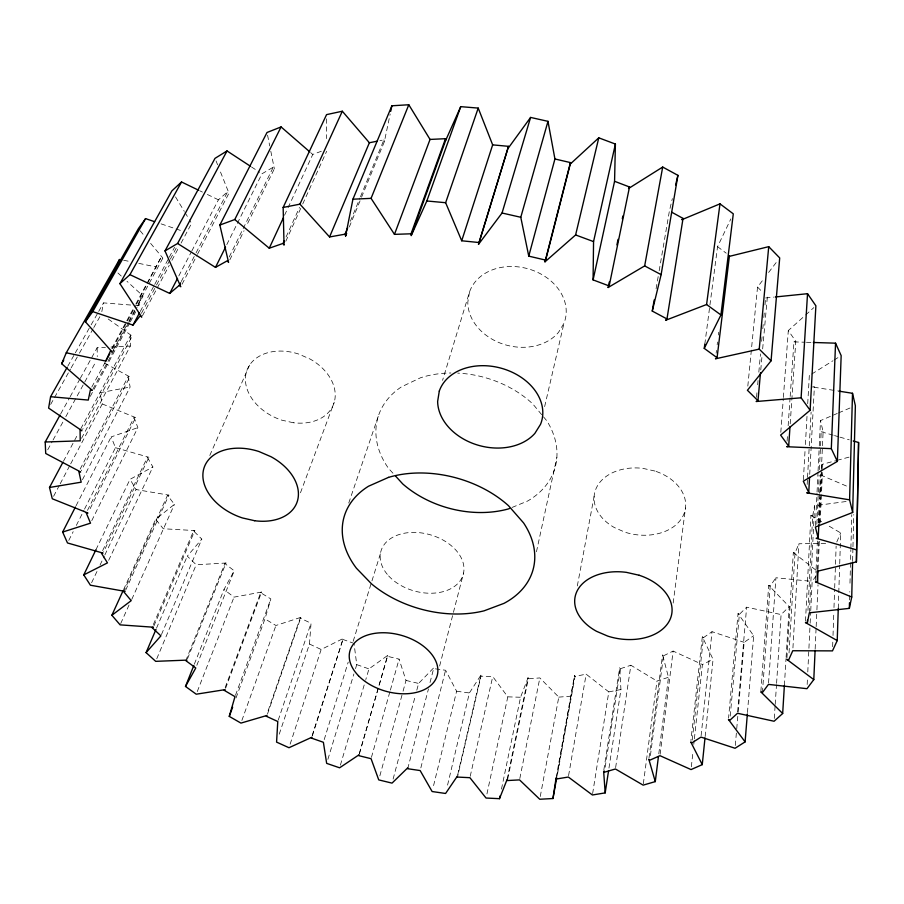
<?xml version="1.0" encoding="UTF-8"?>
<svg xmlns="http://www.w3.org/2000/svg" width="904" height="904" viewBox="0 0 904 904"><rect width="100%" height="100%" fill="white"/><g stroke="black" fill="none" stroke-linecap="round" stroke-linejoin="round"><path stroke-width="0.68" stroke-dasharray="4.52 3.39" d="M81.541 438.327L130.323 346.062L130.47 335.474L132.199 336.039L82.569 429.468M852.619 560.706L852.924 548.118M852.958 546.728L853.749 514.568M849.557 599.973L849.771 591.589M849.986 583.193L850.856 549.632M850.89 548.242L851.76 514.681M838.268 608.437L839.669 565.09M839.714 563.689L840.709 532.942L827.589 525.258M832.629 646.688L832.821 641.094M833.013 635.501L833.793 613.138M833.985 607.556L834.618 589.385M834.674 587.984L836.132 546.061M815.159 648.925L816.097 628.009M816.165 626.619L816.843 611.274M816.911 609.884L818.03 584.786M815.566 580.504L816.018 570.65M816.086 569.249L817.453 539.688M818.244 522.806L819.544 494.657M819.612 493.256L820.459 474.95L822.324 475.108L821.499 493.414M818.922 522.84L820.086 497.595M820.346 491.991L821.307 470.95M821.374 469.549L822.403 447.107M822.47 445.706L823.115 431.683L820.482 420.62L837.274 413.444M817.227 569.882L818.515 541.756M819.352 523.472L821.657 472.837M821.917 467.21L822.052 464.396L835.658 460.724M818.063 569.43L819.34 541.281M820.165 522.975L821.442 494.816M815.442 525.631L816.99 493.426M817.058 492.036L817.996 472.43M818.063 471.029L819.205 447.231M819.273 445.83L820.482 420.62M816.832 524.286L818.278 493.448M818.346 492.047L819.148 475.221M819.408 469.605L820.47 447.175M820.527 445.774L821.194 431.762L823.115 431.683M809.34 612.822L814.594 505.754L846.562 501.449M807.17 684.509L807.509 677.537M807.78 671.966L808.854 649.682M808.922 648.281L810.074 624.607M810.142 623.206L810.673 612.064M810.741 610.675L812.165 581.419L817.792 573.373M805.498 621.15L810.899 515.495L812.673 515.856L807.814 613.093M807.17 484.454L807.464 478.883M807.543 477.493L811.114 412.043M809.713 474.408L814.391 386.652L812.47 386.98M792.932 647.931L798.921 543.767L826.561 543.394M803.385 479.775L805.068 450.203M805.385 444.576L807.08 414.992M807.713 403.726L809.329 375.567L810.447 378.03M789.045 652.948L795 553.045L798.921 543.767M784.389 685.368L786.028 658.654M786.107 657.253L789.203 606.64L768.716 585.363L760.829 691.865M786.932 658.022L793.328 552.525L795 553.045M774.276 718.443L775.112 705.809M775.203 704.397L776.491 684.746M776.581 683.345L781.09 614.562L789.203 606.64M790.198 423.784L795.791 341.316L788.311 330.548L804.65 315.88M787.09 441.129L787.576 434.135M788.152 425.75L790.085 397.805M790.186 396.404L793.949 341.893L795.791 341.316M768.547 682.995L775.926 577.758L812.165 581.419M762.411 692.577L770.208 586.052L775.926 577.758M780.819 432.304L783.282 398.845M783.384 397.455L788.311 330.548M279.246 734.161L309.473 644.043L311.032 623.251L300.173 618.099L267.166 713.55M747.461 712.567L753.654 635.761L738.048 613.545L728.567 718.07M737.619 711.866L746.625 607.183L781.09 614.562M735.302 745.472L736.613 730.138M736.737 728.748L738.048 713.414M738.172 712.024L744.139 642.337L753.654 635.761M730.217 716.115L739.37 614.347L746.625 607.183M756.524 397.319L757.032 391.714M757.676 384.72L758.06 380.527M758.829 372.132L760.501 353.927M761.654 341.339L762.162 335.734M762.806 328.74L763.191 324.547M763.823 317.541L764.343 311.948M764.976 304.953L765.496 299.348M760.761 369.894L762.151 354.492M762.66 348.899L767.338 297.111M747.823 386.098L757.541 287.065L763.507 279.212M705.143 736.545L713.064 659.344L702.34 636.755L690.916 740.557M701.12 735.698L712.036 631.693L744.139 642.337M691.345 766.773L693.018 751.36M693.775 744.365L694.227 740.161M694.385 738.76L702.419 664.519L713.064 659.344M692.261 740.071L703.47 637.659L712.036 631.693M716.137 353.227L716.476 350.424M717.166 344.831L717.505 342.028M718.352 335.034L718.703 332.243M658.801 753.789L668.485 677.277L662.575 654.835L663.491 655.807L650.168 757.416M660.135 754.286L673.13 651.083L702.419 664.519M673.175 603.092L685.492 507.98M649.015 757.823L662.575 654.835M704.804 344.209L717.561 246.668L730.873 218.892M643.332 783.745L656.982 681.04L668.485 677.277M416.812 690.17L418.608 683.435L433.897 667.638L433.75 668.621L445.57 670.259L456.622 691.232L432.79 788.819M615.635 767.598L630.879 665.254L656.982 681.04M608.968 768.084L620.946 689.526L619.681 667.683L620.393 668.7L604.392 772.208M556.932 776.389L574.56 675.299L575.057 676.339L557.135 776.197M603.849 769.812L619.681 667.683M592.629 793.599L608.799 691.888L586.165 674.181L575.057 676.339M469.515 292.015L467.809 302.218A49.81 39.663 14.9 0 0 503.212 344.153A49.81 39.663 14.9 0 0 558.559 332.288L563.949 323.327A49.81 39.663 14.9 0 0 530.84 269.652A49.81 39.663 14.9 0 0 469.515 292.015L442.564 380.358M656.078 288.828L658.225 276.308M659.174 270.748L669.412 210.926L672.361 198.609M568.571 775.643L586.165 674.181M556.107 777.926L574.56 675.299M540.264 796.492L558.785 697.12L539.846 677.932L528.309 678.802L507.686 779.169M577.317 585.961L594.12 496.42M812.673 515.856L814.594 505.754M101.813 311.631L103.519 302.885L130.831 305.043M519.823 778.514L539.846 677.932M507.099 779.508L528.038 677.763L528.309 678.802M361.543 197.23L384.381 141.634L390.155 114.051M501.483 789.079L520.557 697.255L528.038 677.763M486.94 793.938L507.799 696.848L492.736 676.576L480.962 676.181L457.503 777.078M536.456 551.779L556.864 457.492M470.204 776.321L492.736 676.576M544.649 406.597L563.949 323.327M457.729 774.705L480.894 675.164L469.391 692.961L446.87 788.039M420.846 767.858L445.57 670.259M439.638 665.988L463.56 573.012M407.704 768.728L428.473 688.916M430.021 682.52L433.897 667.638M393.104 779.078L415.377 695.56M379.849 775.869L402.698 692.532M403.071 691.187L406.009 680.429L399.082 659.14L387.409 656.281L359.125 754.309M371.442 757.349L389.997 691.424M390.381 690.08L399.082 659.14M359.498 753.405L387.782 655.355L368.968 668.892L365.792 679.582M236.023 697.944L264.962 618.912L270.85 598.945L260.668 592.73L225.13 687.65M340.39 765.134L365.397 680.915M327.881 759.371L353.893 673.977M355.521 668.632L356.741 664.632L354.018 643.399M353.181 641.298L380.414 553.655M324.208 739.608L348.221 662.101M312.208 735.415L343.204 638.518L321.157 649.49L289.845 745.065M312.343 735.901L343.204 638.518M278.217 720.183L311.032 623.251M348.752 503.031L378.482 415.659M267.46 714.126L300.908 617.33L275.923 625.489L264.962 618.912M241.876 720.465L275.923 625.489M235.469 695.334L270.85 598.945M225.593 688.328L261.595 592.063L234.012 597.137L223.977 589.51L234.192 570.786L224.893 563.554L186.337 659.332M300.467 492.782L334.254 402.19M197.264 691.583L234.012 597.137M196.812 665.355L234.192 570.786M194.337 664.18L223.977 589.51M387.409 656.281L387.782 655.355M187.478 658.813L225.989 563.022L196.202 564.763L187.275 556.163L201.807 539.1L193.58 530.964L152.595 626.302M350.379 221.254L359.962 197.999M360.493 196.71L383.906 139.849L379.94 140.64M349.317 226.96L361.012 198.518M156.765 658.767L196.202 564.763M161.466 634.563L201.807 539.1M156.516 628.19L187.275 556.163M153.906 625.918L194.835 530.569L163.285 528.75L155.68 519.28L174.449 504.33L167.489 495.381L124.221 590.301M836.788 541.971L840.709 532.942M209.784 455.48L249.56 365.137M120.695 623.579L129.328 604.358M131.781 599.375L174.449 504.33M285.8 241.289L302.139 205.276M302.727 203.988L326.66 151.262M286.071 236.961L299.529 207.4M125.69 590.086L168.89 495.143L136.086 489.539L130.029 479.323L152.878 466.972L147.397 457.334L148.923 457.277L103.632 551.847M123.554 589.679L155.68 519.28M284.534 215.276L287.483 208.937M288.071 207.671L312.761 154.448L324.547 150.053M136.527 304.162L161.217 257.075L162.844 258.081L136.854 306.309M108.661 560.367L152.878 466.972M91.62 582.707L97.632 570.108M100.028 565.079L104.242 556.265M104.841 554.999L136.086 489.539M102.638 550.615L147.397 457.334M95.937 549.745L130.029 479.323M229.232 256.962L273.268 167.172L274.353 168.754L246.509 225.695M229.808 259.855L244.035 230.746M226.791 244.622L261.968 173.794L273.268 167.172M91.767 520.647L137.86 427.626L134.063 417.467L135.679 417.603L89.202 510.534M87.496 510.376L134.063 417.467M68.76 540.456L73.179 531.688M76.331 525.416L83.914 510.376M84.535 509.121L115.463 447.706L111.169 436.914L137.86 427.626M76.06 505.765L111.169 436.914M182.054 284.263L196.835 255.561M197.479 254.318L228.961 193.162L219.672 169.952M82.479 479.685L130.119 387.036L128.21 376.55L129.893 376.9L81.303 470.701M181.252 281.562L195.422 254.114M196.066 252.871L227.638 191.75L228.961 193.162M80.173 469.074L128.21 376.55M178.811 275.946L191.151 252.239M191.806 250.984L218.429 199.818L227.638 191.75M53.607 496.273L59.528 485.052M60.184 483.798L70.049 465.085M70.704 463.831L102.265 403.941L99.937 392.754L130.119 387.036M63.438 461.3L78.038 433.886M80.739 428.869L130.47 335.474M142.414 315.858L169.285 265.29M171.907 260.352L178.461 248.024M181.082 243.086L191.569 223.356L189.388 219.751M140.233 311.53L154.087 285.607M154.742 284.376L168.596 258.465M169.263 257.233L174.54 247.357M141.431 313.36L155.895 286.24M156.55 285.009L169.692 260.352M170.347 259.12L176.924 246.792M112.853 350.831L128.187 322.389M128.854 321.146L136.188 307.541M92.942 389.115L128.368 323.349M129.035 322.106L137.058 307.213M137.724 305.981L143.069 296.049L126.978 281.291M90.276 396.359L129.679 323.078M130.345 321.835L135.69 311.903M111.768 348.548L133.148 308.987M135.826 304.049L161.217 257.075M91.801 387.059L105.203 362.255M112.469 348.718L135.86 305.405M47.72 449.796L52.409 441.22M53.087 439.988L63.133 421.603M65.811 416.699L95.971 361.532M60.715 413.851L69.484 397.929M70.162 396.709L79.608 379.567M80.286 378.347L97.157 347.735L105.44 347.317M50.658 404.416L70.523 369.035M71.201 367.815L78.738 354.391M79.416 353.17L93.112 328.773M93.801 327.553L99.96 316.569M67.766 366.256L74.636 354.063M75.326 352.842L90.456 326.039M91.135 324.818L98.016 312.637M98.705 311.417L103.519 302.885M768.615 272.488L777.135 261.279M300.173 618.099L300.908 617.33M805.667 314.954L813.837 307.62M260.668 592.73L261.595 592.063M811.679 374.087L832.9 360.786M834.087 360.052L839.986 356.357M224.893 563.554L225.989 563.022M663.491 655.807L673.13 651.083M838.573 412.891L851.489 407.365M512.071 507.438L527.371 501.155A92.072 67.755 15.5 0 0 546.841 420.868L542.558 415.704M620.393 668.7L630.879 665.254M193.58 530.964L194.835 530.569M837.025 460.362L849.274 457.062M608.799 691.888L620.946 689.526M167.489 495.381L168.89 495.143M765.62 297.947L774.005 297.1M558.785 697.12L571.339 696.148M110.977 347.034L130.323 346.062M793.949 341.893L805.046 342.232M806.424 342.277L811.973 342.446M507.799 696.848L520.557 697.255M136.301 305.473L139.024 305.688L141.374 295.269L143.069 296.049M456.622 691.232L469.391 692.961M813.86 387.194L837.319 390.901M123.667 260.25L130.526 261.663M138.753 263.358L156.584 267.042M406.009 680.429L418.608 683.435M115.463 447.706L148.923 457.277M821.194 431.762L833.217 435.208M834.55 435.592L838.55 436.745M839.895 437.129L849.24 439.807M161.104 223.876L183.117 231.322M356.741 664.632L368.968 668.892M342.661 639.377L352.763 642.947M102.265 403.941L135.679 417.603M820.459 474.95L848.088 486.736M768.716 585.363L770.208 586.052M309.473 644.043L321.157 649.49M199.987 190.891L202.439 192.089M207.366 194.462L218.429 199.818M104.548 363.046L129.893 376.9M810.899 515.495L821.634 521.777M738.048 613.545L739.37 614.347M251.481 166.946L259.64 172.28M108.186 318.999L132.199 336.039M717.561 246.668L726.206 253.176M793.328 552.525L818.595 572.232M702.34 636.755L703.47 637.659M310.648 152.607L312.761 154.448M117.927 272.985L121.95 276.68M757.541 287.065L762.434 292.082M392.946 473.21L388.596 468.453A92.072 67.755 15.5 0 1 401.421 386.878L420.462 377.793A92.072 67.755 15.5 0 1 450.926 372.99M541.677 414.642L532.863 404.031A92.072 67.755 15.5 0 0 457.718 373.115M140.143 230.769L144.516 236.023M150.629 243.368L162.844 258.081M175.534 196.902L184.28 211.333M185.004 212.53L188.653 218.542M216.056 160.923L217.604 164.799M383.906 139.849L384.381 141.634M267.561 135.182L269.731 145.917M270.816 151.296L274.353 168.754M480.894 675.164L480.962 676.181M822.052 464.396L822.222 471.097M822.256 472.43L822.324 475.108M97.157 347.735L97.27 356.56M326.581 118.853L326.626 138.583M654.959 471.052L643.015 468.385A46.07 33.312 8.8 0 0 596.527 487.572A46.07 33.312 8.8 0 0 614.37 527.552L624.879 532.151A46.07 33.312 8.8 0 0 683.141 515.755A46.07 33.312 8.8 0 0 654.959 471.052M293.359 422.744L281.878 420.179A46.522 33.956 22.4 0 1 246.204 372.685A46.522 33.956 22.4 0 1 298.851 354.108L310.174 359.091A46.522 33.956 22.4 0 1 334.378 401.726A46.522 33.956 22.4 0 1 293.359 422.744M388.63 575.904A42.748 29.21 15.8 0 0 460.644 580.074A42.748 29.21 15.8 0 0 416.959 532.49A42.748 29.21 15.8 0 0 388.63 575.904"/><path stroke-width="1.36" d="M615.398 144.064L614.573 181.297L629.5 186.981L609.172 285.946L593.08 279.89L593.555 241.594L615.398 144.064L598.776 137.837L569.995 164.302L544.999 261.821L575.611 234.95L598.776 137.837M193.818 665.491L185.501 686.452L196.236 694.204L225.096 689.639L224.147 690.283L234.983 696.656L229.266 716.386L240.939 723.098L267.008 715.448L266.239 716.205L277.777 721.505L276.579 742.116L288.975 747.721L311.914 737.235L311.36 738.082L323.383 742.274L326.66 763.371L339.599 767.801L359.114 754.75L358.741 755.654L371.069 758.693L378.742 779.903L392.031 783.124L407.828 767.745L407.704 768.728L420.157 770.558L432.123 791.531L445.582 793.475L457.413 776.061L457.503 777.078L469.899 777.689L486.047 798.04L499.483 798.673L507.099 779.508L507.404 780.547L519.54 779.892L539.744 799.249L552.966 798.526L556.107 777.926L556.638 778.965L568.333 777.033L592.402 794.989L605.183 792.887L603.635 771.191L604.392 772.208L615.421 768.988L643.151 785.135L655.276 781.61L648.823 759.213L649.806 760.196L659.954 755.676L691.04 769.575L702.261 764.626L690.758 741.958L691.955 742.873L700.984 737.088L735.065 748.263L745.099 741.89L728.443 719.46L729.833 720.296L737.494 713.267L774.095 721.245L782.672 713.493L760.829 691.865L762.411 692.577L768.445 684.396L806.978 688.69L813.792 679.605L786.842 659.423L788.627 659.976L792.774 650.744L832.482 650.88L837.228 640.586L805.43 622.562L807.328 622.958L809.34 612.822L849.342 608.369L851.726 597.047L815.498 581.916L817.498 582.097L817.171 571.294L856.416 561.892L858.585 442.497L853.24 440.96M856.416 561.892L858.585 442.497M851.726 597.047L852.585 562.096M849.342 608.369L849.489 602.776M856.167 549.768L816.165 538.309L818.21 538.264L815.374 527.032L852.664 512.478L855.365 405.704L852.506 393.285L838.697 391.116M852.664 512.478L849.59 499.844L852.506 393.285M837.228 640.586L838.268 608.437M849.59 499.844L806.707 492.816L808.752 492.522L803.294 481.188L837.364 461.413L841.161 355.622L835.556 343.17L813.363 342.48M837.364 461.413L831.318 448.655L835.556 343.17M813.792 679.605L815.103 650.326M818.21 538.264L818.854 524.241M817.498 582.097L818.007 570.842M807.328 622.958L807.464 620.133M808.752 492.522L809.566 477.199M831.318 448.655L786.706 446.723L788.683 446.158L780.615 435.095L810.12 410.258L815.883 305.789L807.532 293.698L775.395 296.964M782.672 713.493L784.389 685.368M810.12 410.258L801.113 397.805L807.532 293.698M788.683 446.158L790.017 426.586M745.099 741.89L747.348 713.968M801.113 397.805L756.139 401.512L757.981 400.687L747.416 390.279L771.067 360.809L779.7 257.922L768.728 246.656L729.291 256.374M757.981 400.687L760.501 372.685M771.067 360.809L759.236 349.125L768.728 246.656M702.261 764.626L704.996 737.958M759.236 349.125L715.448 358.82L717.075 357.724L729.449 255.617M717.075 357.724L704.261 348.39L720.94 314.965L733.291 213.841L719.991 203.852L681.774 219.728L683.04 218.406L671.683 212.18M655.276 781.61L658.44 756.569M704.261 348.39L704.804 344.209M683.04 218.406L666.971 318.942L665.615 320.287L706.578 304.524L719.991 203.852M554.932 158.98L570.616 162.63L545.643 260.103L528.761 256.137L554.932 158.98L547.982 121.339L530.591 117.43L502.048 213.016L478.521 244.317L508.523 146.335L492.657 144.866L478.216 108.096L460.735 106.649L445.638 140.493L411.682 234.339M478.521 244.317L508.523 146.335M605.183 792.887L608.55 770.829M666.971 318.942L652.27 311.078L661.118 274.647L677.921 175.342L662.7 167.048L628.54 188.507L629.5 186.981M652.27 311.078L654.18 299.958M67.077 367.465L50.579 396.709L48.613 408.077L81.914 430.711L80.072 430.112L80.219 440.824L45.2 442.011L45.709 453.48L80.659 471.956L78.874 471.583L81.19 482.182L49.505 487.471L52.296 498.771L87.948 513.054L86.23 512.884L90.524 523.156L62.647 532.06L67.495 542.965L103.022 553.101L101.417 553.135L107.463 562.887L83.756 574.899L90.423 585.216L125.102 591.374L123.633 591.578L131.204 600.651L111.87 615.274L120.119 624.867L153.352 627.206L152.041 627.591L160.912 635.851L146.086 652.62L155.691 661.344L186.958 660.112L185.817 660.632L195.772 667.988L185.501 686.452M552.966 798.526L556.683 777.779M609.285 281.991L608.143 287.495L644.665 265.912L662.7 167.048M347.712 227.718L345.057 234.181L345.599 236.012L352.933 199.196L391.884 105.779L408.8 104.751L430.044 139.431L394.472 234.362L411.049 233.797L445.514 138.696L430.044 139.431M616.923 244.871L618.053 239.368M622.302 218.745L622.867 215.999M390.731 111.294L391.884 105.779M499.483 798.673L500.059 795.927M593.08 279.89L614.573 181.297M675.627 184.924L677.921 175.342M528.761 256.137L520.783 217.276L547.982 121.339M478.758 242.509L461.707 240.78L492.657 144.866M461.707 240.78L445.638 202.711L478.216 108.096M411.049 233.797L411.207 235.65L426.835 200.982L460.735 106.649M229.266 716.386L232.644 707.165M569.995 164.302L570.616 162.63M544.999 261.821L545.643 260.103M394.472 234.362L371.069 198.36L408.8 104.751M345.599 236.012L346.661 233.424M50.579 396.709L88.276 400.076L90.468 389.545L92.276 390.358L61.675 363.724L66.274 352.786L119.554 259.403L116.458 266.612M284.319 240.814L283.144 243.379L284.048 245.142L283.144 207.457L299.936 204.157L329.564 236.961L369.374 142.753L377.296 141.171M146.086 652.62L155.974 629.466M299.936 204.157L342.322 111.226L369.374 142.753M111.87 615.274L122.967 590.956M66.274 352.786L105.779 361.091L110.424 351.023L112.186 352.063L85.394 321.767L138.402 228.667L145.567 218.621L154.629 221.683M180.608 282.805L179.32 285.302L180.766 286.76L165.003 250.916L177.602 243.481L215.48 267.392L227.367 260.748L228.576 262.386L219.853 225.062L234.769 219.536L269.256 248.216L283.359 217.807M283.144 207.457L326.559 114.627L342.322 111.226M83.756 574.899L95.937 549.745M215.48 267.392L225.537 247.154M234.769 219.536L281.087 126.933L309.586 151.691M219.853 225.062L267.008 132.492L281.087 126.933M62.647 532.06L75.416 507.02M85.394 321.767L92.716 311.609L132.978 325.101L140.12 315.824L141.758 317.089L119.916 283.653L129.95 274.658L169.715 293.427L177.512 278.443M49.505 487.471L62.771 462.543M132.978 325.101L139.566 312.761M177.602 243.481L227.017 150.934L250.318 166.178M165.003 250.916L215.016 158.347L227.017 150.934M105.779 361.091L109.791 353.667M45.2 442.011L60.048 415.072M129.95 274.658L181.534 181.975L198.756 190.303M119.916 283.653L171.884 190.891L181.534 181.975M61.675 363.724L63.743 360.086M92.716 311.609L145.567 218.621M608.143 287.495L609.172 285.946M508.274 148.109L530.591 117.43M169.715 293.427L179.32 285.302M509.517 508.477L508.489 508.907A92.072 67.755 15.5 0 1 402.743 483.945L395.613 476.137M269.256 248.216L283.144 243.379M329.564 236.961L345.057 234.181M352.933 199.196L371.069 198.36M426.835 200.982L445.638 202.711M502.048 213.016L520.783 217.276M575.611 234.95L593.555 241.594M644.665 265.912L661.118 274.647M706.578 304.524L720.94 314.965M445.514 138.696L445.638 140.493M439.299 391.07L437.638 401.432A53.359 40.194 14.9 0 0 476.035 444.565A53.359 40.194 14.9 0 0 534.885 433.366L540.524 424.338A53.359 40.194 14.9 0 0 504.432 369.182A53.359 40.194 14.9 0 0 439.299 391.07M388.539 477.368L368.482 486.25A98.107 67.936 15.5 0 0 356.425 568.232L371.691 584.029A98.107 67.936 15.5 0 0 484.069 610.833L503.957 603.375A98.107 67.936 15.5 0 0 523.552 522.885L508.466 505.664A98.107 67.936 15.5 0 0 388.539 477.368M639.117 575.238L626.393 572.356A49.076 33.38 9.6 0 0 577.181 590.854A49.076 33.38 9.6 0 0 596.561 631.32L607.759 636.111A49.076 33.38 9.6 0 0 669.491 620.619A49.076 33.38 9.6 0 0 639.117 575.238M254.679 520.727L242.475 517.958A49.584 34.058 21.6 0 1 203.592 469.458A49.584 34.058 21.6 0 1 258.94 451.525L271.064 456.746A49.584 34.058 21.6 0 1 297.665 500.161A49.584 34.058 21.6 0 1 254.679 520.727M358.447 675.717A45.336 29.018 15.8 0 0 434.564 681.187A45.336 29.018 15.8 0 0 387.658 632.913A45.336 29.018 15.8 0 0 358.447 675.717"/></g></svg>
